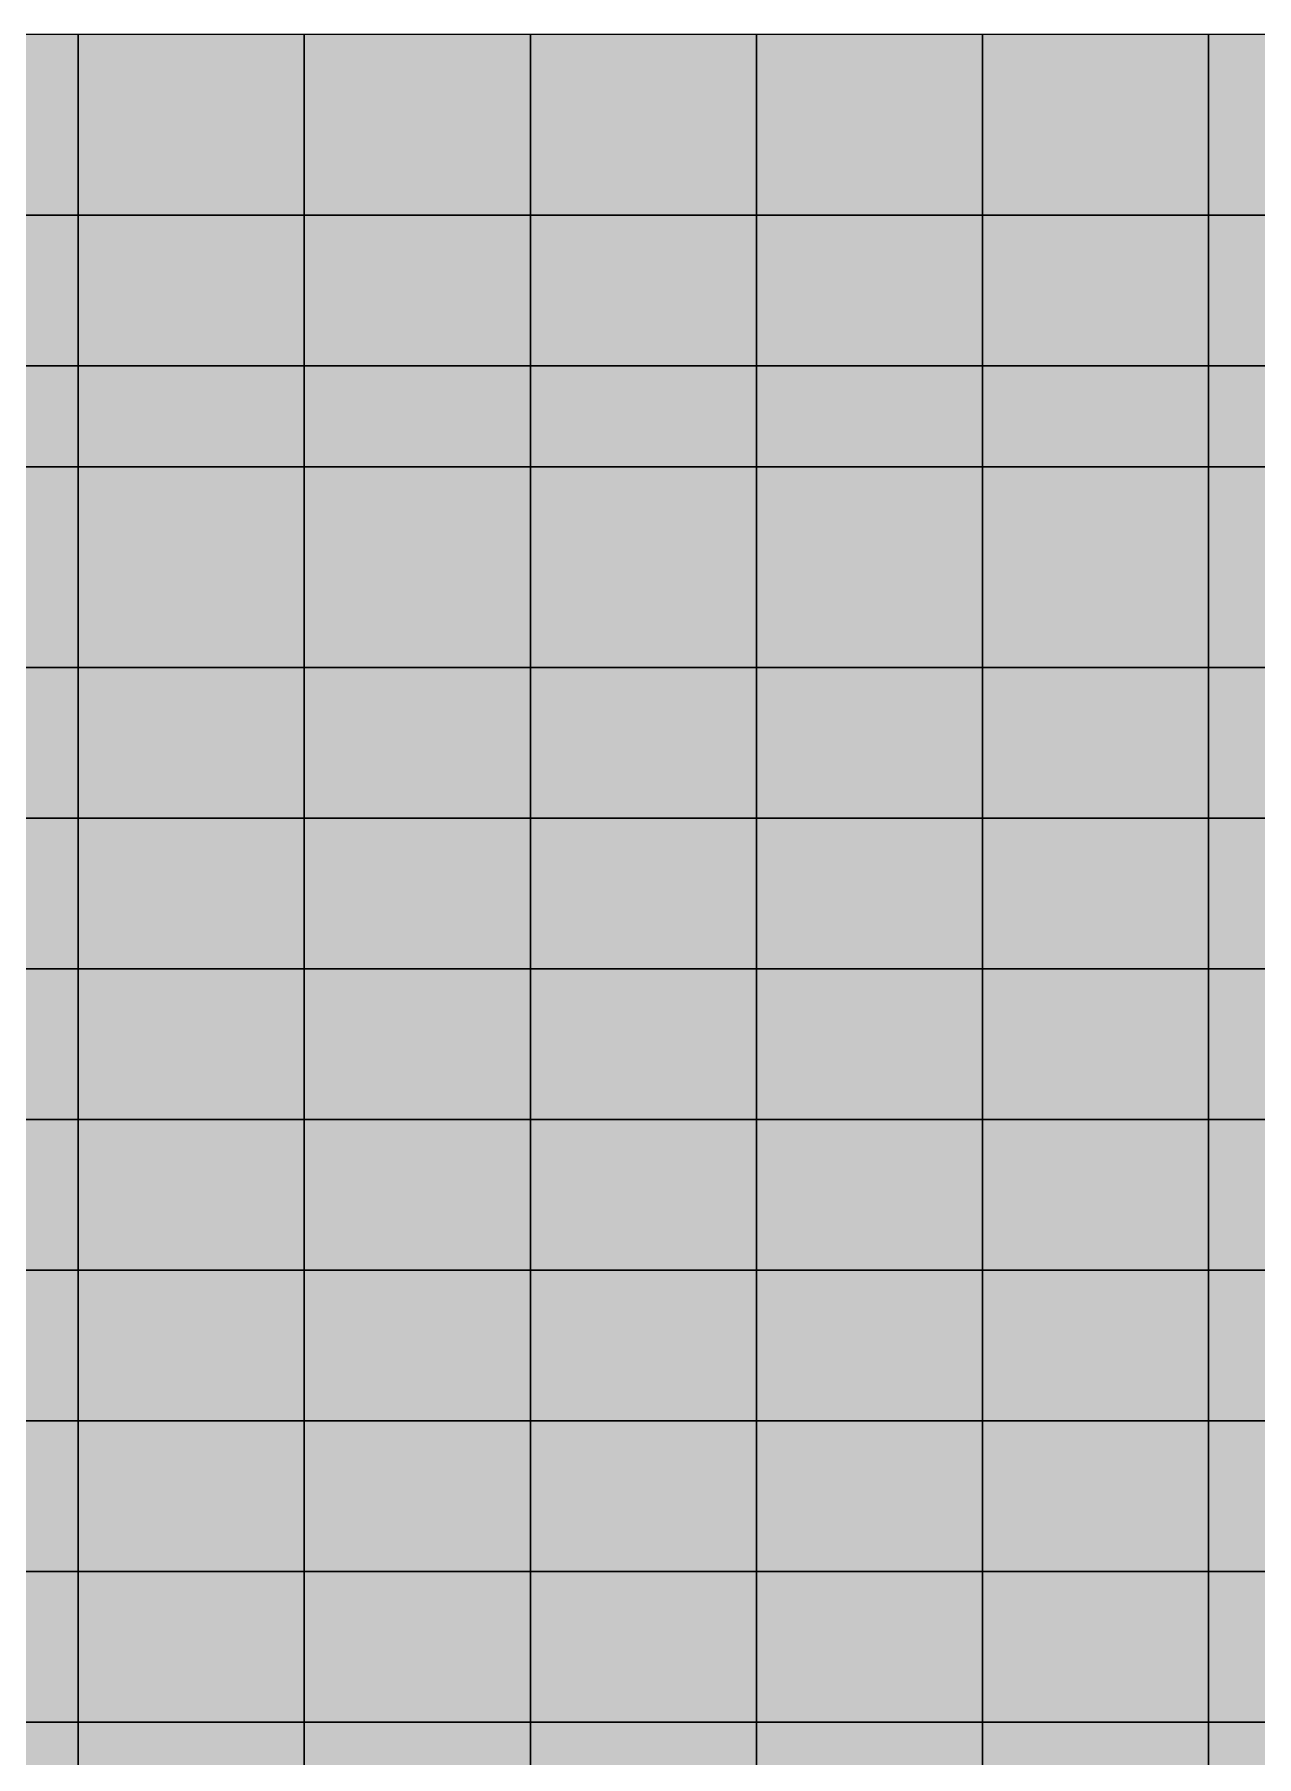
# Model space of a CAD drawing. Header units: inches. Extents: x -100 to 147, y -140 to 41.
# Drawn here: x 42.01 to 50.12, y -7.23 to 4.2 of the extents above; entities that cross this region are included whole.
import ezdxf

# ---------------------------------------------------------------- set-up
doc = ezdxf.new("R2010")
doc.units = ezdxf.units.IN
doc.header["$MEASUREMENT"] = 0
for name, color, linetype in [('Contour 1-05', 7, 'Continuous'), ('Contour 1-06', 7, 'Continuous'), ('Contour 1-07', 7, 'Continuous'), ('Contour 1-08', 7, 'Continuous'), ('Contour 1-09', 7, 'Continuous'), ('Contour 1-10', 7, 'Continuous'), ('Mesh-埋立土(気中)', 7, 'Continuous'), ('Mesh-埋立土(水中)', 7, 'Continuous'), ('Undeformed Mesh-埋立土(気中)', 7, 'Continuous'), ('Undeformed Mesh-埋立土(水中)', 7, 'Continuous')]:
    doc.layers.add(name, color=color, linetype=linetype)

msp = doc.modelspace()

# ---------------------------------------------------------------- linework, layer by layer
at = {"color": 7, "true_color": 0xffffff, "transparency": 33554687}
for points in [[(40.8, 3), (42.3, 3), (42.3, 4.2)], [(40.8, 3), (42.3, 4.2), (40.8, 4.2)], [(42.3, 3), (43.8, 3), (43.8, 4.2)], [(42.3, 3), (43.8, 4.2), (42.3, 4.2)], [(43.8, 3), (45.3, 3), (45.3, 4.2)], [(43.8, 3), (45.3, 4.2), (43.8, 4.2)], [(45.3, 3), (46.8, 3), (46.8, 4.2)], [(45.3, 3), (46.8, 4.2), (45.3, 4.2)], [(46.8, 3), (48.3, 3), (48.3, 4.2)], [(46.8, 3), (48.3, 4.2), (46.8, 4.2)], [(48.3, 3), (49.8, 3), (49.8, 4.2)], [(48.3, 3), (49.8, 4.2), (48.3, 4.2)], [(49.8, 3), (51.3, 3), (51.3, 4.2)], [(49.8, 3), (51.3, 4.2), (49.8, 4.2)], [(40.8, 3), (40.8, 2), (42.3, 2)], [(40.8, 3), (42.3, 2), (42.3, 3)], [(42.3, 2), (43.8, 2), (43.8, 3)], [(42.3, 2), (43.8, 3), (42.3, 3)], [(43.8, 2), (45.3, 2), (45.3, 3)], [(43.8, 2), (45.3, 3), (43.8, 3)], [(45.3, 2), (46.8, 2), (46.8, 3)], [(45.3, 2), (46.8, 3), (45.3, 3)], [(46.8, 3), (46.8, 2), (48.3, 2)], [(46.8, 3), (48.3, 2), (48.3, 3)], [(48.3, 3), (48.3, 2), (49.8, 2)], [(48.3, 3), (49.8, 2), (49.8, 3)], [(49.8, 3), (49.8, 2), (51.3, 2)], [(49.8, 3), (51.3, 2), (51.3, 3)], [(40.8, 1.33), (42.3, 1.33), (42.3, 2)], [(40.8, 1.33), (42.3, 2), (40.8, 2)], [(42.3, 2), (42.3, 1.33), (43.8, 1.33)], [(42.3, 2), (43.8, 1.33), (43.8, 2)], [(43.8, 1.33), (45.3, 1.33), (45.3, 2)], [(43.8, 1.33), (45.3, 2), (43.8, 2)], [(45.3, 1.33), (46.8, 1.33), (46.8, 2)], [(45.3, 1.33), (46.8, 2), (45.3, 2)], [(46.8, 1.33), (48.3, 1.33), (48.3, 2)], [(46.8, 1.33), (48.3, 2), (46.8, 2)], [(48.3, 1.33), (49.8, 1.33), (49.8, 2)], [(48.3, 1.33), (49.8, 2), (48.3, 2)], [(49.8, 1.33), (51.3, 1.33), (51.3, 2)], [(49.8, 1.33), (51.3, 2), (49.8, 2)], [(42.3, 1.33), (40.8, 1.33), (40.8, 0)], [(42.3, 1.33), (40.8, 0), (42.3, 0)], [(42.3, 1.33), (42.3, 0), (43.8, 0)], [(42.3, 1.33), (43.8, 0), (43.8, 1.33)], [(45.3, 1.33), (43.8, 1.33), (43.8, 0)], [(45.3, 1.33), (43.8, 0), (45.3, 0)], [(46.8, 1.33), (45.3, 1.33), (45.3, 0)], [(46.8, 1.33), (45.3, 0), (46.8, 0)], [(48.3, 1.33), (46.8, 1.33), (46.8, 0)], [(48.3, 1.33), (46.8, 0), (48.3, 0)], [(49.8, 1.33), (48.3, 1.33), (48.3, 0)], [(49.8, 1.33), (48.3, 0), (49.8, 0)], [(51.3, 1.33), (49.8, 1.33), (49.8, 0)], [(51.3, 1.33), (49.8, 0), (51.3, 0)], [(40.8, 0), (40.8, -1), (42.3, -1)], [(40.8, 0), (42.3, -1), (42.3, 0)], [(42.3, 0), (42.3, -1), (43.8, -1)], [(42.3, 0), (43.8, -1), (43.8, 0)], [(43.8, 0), (43.8, -1), (45.3, -1)], [(43.8, 0), (45.3, -1), (45.3, 0)], [(45.3, 0), (45.3, -1), (46.8, -1)], [(45.3, 0), (46.8, -1), (46.8, 0)], [(46.8, 0), (46.8, -1), (48.3, -1)], [(46.8, 0), (48.3, -1), (48.3, 0)], [(48.3, 0), (48.3, -1), (49.8, -1)], [(48.3, 0), (49.8, -1), (49.8, 0)], [(49.8, 0), (49.8, -1), (51.3, -1)], [(49.8, 0), (51.3, -1), (51.3, 0)], [(40.8, -1), (40.8, -2), (42.3, -2)], [(40.8, -1), (42.3, -2), (42.3, -1)], [(43.8, -1), (42.3, -1), (42.3, -2)], [(43.8, -1), (42.3, -2), (43.8, -2)], [(45.3, -1), (43.8, -1), (43.8, -2)], [(45.3, -1), (43.8, -2), (45.3, -2)], [(46.8, -1), (45.3, -1), (45.3, -2)], [(46.8, -1), (45.3, -2), (46.8, -2)], [(46.8, -1), (46.8, -2), (48.3, -2)], [(46.8, -1), (48.3, -2), (48.3, -1)], [(48.3, -1), (48.3, -2), (49.8, -2)], [(48.3, -1), (49.8, -2), (49.8, -1)], [(49.8, -1), (49.8, -2), (51.3, -2)], [(49.8, -1), (51.3, -2), (51.3, -1)], [(42.3, -2), (40.8, -2), (40.8, -3)], [(42.3, -2), (40.8, -3), (42.3, -3)], [(43.8, -2), (42.3, -2), (42.3, -3)], [(43.8, -2), (42.3, -3), (43.8, -3)], [(45.3, -2), (43.8, -2), (43.8, -3)], [(45.3, -2), (43.8, -3), (45.3, -3)], [(46.8, -2), (45.3, -2), (45.3, -3)], [(46.8, -2), (45.3, -3), (46.8, -3)], [(46.8, -2), (46.8, -3), (48.3, -3)], [(46.8, -2), (48.3, -3), (48.3, -2)], [(49.8, -2), (48.3, -2), (48.3, -3)], [(49.8, -2), (48.3, -3), (49.8, -3)], [(51.3, -2), (49.8, -2), (49.8, -3)], [(51.3, -2), (49.8, -3), (51.3, -3)], [(42.3, -3), (40.8, -3), (40.8, -4)], [(42.3, -3), (40.8, -4), (42.3, -4)], [(43.8, -3), (42.3, -3), (42.3, -4)], [(43.8, -3), (42.3, -4), (43.8, -4)], [(45.3, -3), (43.8, -3), (43.8, -4)], [(45.3, -3), (43.8, -4), (45.3, -4)], [(46.8, -3), (45.3, -3), (45.3, -4)], [(46.8, -3), (45.3, -4), (46.8, -4)], [(46.8, -3), (46.8, -4), (48.3, -4)], [(46.8, -3), (48.3, -4), (48.3, -3)], [(49.8, -3), (48.3, -3), (48.3, -4)], [(49.8, -3), (48.3, -4), (49.8, -4)], [(51.3, -3), (49.8, -3), (49.8, -4)], [(51.3, -3), (49.8, -4), (51.3, -4)], [(40.8, -4), (40.8, -5), (42.3, -5)], [(40.8, -4), (42.3, -5), (42.3, -4)], [(43.8, -4), (42.3, -4), (42.3, -5)], [(43.8, -4), (42.3, -5), (43.8, -5)], [(45.3, -4), (43.8, -4), (43.8, -5)], [(45.3, -4), (43.8, -5), (45.3, -5)], [(46.8, -4), (45.3, -4), (45.3, -5)], [(46.8, -4), (45.3, -5), (46.8, -5)], [(46.8, -4), (46.8, -5), (48.3, -5)], [(46.8, -4), (48.3, -5), (48.3, -4)], [(48.3, -4), (48.3, -5), (49.8, -5)], [(48.3, -4), (49.8, -5), (49.8, -4)], [(49.8, -4), (49.8, -5), (51.3, -5)], [(49.8, -4), (51.3, -5), (51.3, -4)], [(42.3, -5), (40.8, -5), (40.8, -6)], [(42.3, -5), (40.8, -6), (42.3, -6)], [(43.8, -5), (42.3, -5), (42.3, -6)], [(43.8, -5), (42.3, -6), (43.8, -6)], [(45.3, -5), (43.8, -5), (43.8, -6)], [(45.3, -5), (43.8, -6), (45.3, -6)], [(46.8, -5), (45.3, -5), (45.3, -6)], [(46.8, -5), (45.3, -6), (46.8, -6)], [(46.8, -5), (46.8, -6), (48.3, -6)], [(46.8, -5), (48.3, -6), (48.3, -5)], [(49.8, -5), (48.3, -5), (48.3, -6)], [(49.8, -5), (48.3, -6), (49.8, -6)], [(51.3, -5), (49.8, -5), (49.8, -6)], [(51.3, -5), (49.8, -6), (51.3, -6)], [(42.3, -6), (40.8, -6), (40.8, -7)], [(42.3, -6), (40.8, -7), (42.3, -7)], [(43.8, -6), (42.3, -6), (42.3, -7)], [(43.8, -6), (42.3, -7), (43.8, -7)], [(45.3, -6), (43.8, -6), (43.8, -7)], [(45.3, -6), (43.8, -7), (45.3, -7)], [(46.8, -6), (45.3, -6), (45.3, -7)], [(46.8, -6), (45.3, -7), (46.8, -7)], [(46.8, -6), (46.8, -7), (48.3, -7)], [(46.8, -6), (48.3, -7), (48.3, -6)], [(49.8, -6), (48.3, -6), (48.3, -7)], [(49.8, -6), (48.3, -7), (49.8, -7)], [(51.3, -6), (49.8, -6), (49.8, -7)], [(51.3, -6), (49.8, -7), (51.3, -7)], [(42.3, -7), (40.8, -7), (40.8, -8)], [(42.3, -7), (40.8, -8), (42.3, -8)], [(43.8, -7), (42.3, -7), (42.3, -8)], [(43.8, -7), (42.3, -8), (43.8, -8)], [(45.3, -7), (43.8, -7), (43.8, -8)], [(45.3, -7), (43.8, -8), (45.3, -8)], [(46.8, -7), (45.3, -7), (45.3, -8)], [(46.8, -7), (45.3, -8), (46.8, -8)], [(46.8, -7), (46.8, -8), (48.3, -8)], [(46.8, -7), (48.3, -8), (48.3, -7)], [(49.8, -7), (48.3, -7), (48.3, -8)], [(49.8, -7), (48.3, -8), (49.8, -8)], [(51.3, -7), (49.8, -7), (49.8, -8)], [(51.3, -7), (49.8, -8), (51.3, -8)]]:
    msp.add_solid(points, dxfattribs=at)
at = {"layer": 'Contour 1-05', "color": 100, "true_color": 0x00ff38}
for points in [[(49.8, 1.33), (51.3, 1.33), (51.3, 2)], [(49.8, 1.33), (51.3, 2), (49.8, 2)], [(51.3, -5), (49.8, -5), (49.8, -6)], [(51.3, -5), (49.8, -6), (51.3, -6)], [(51.3, -6), (49.8, -6), (49.8, -7)], [(51.3, -6), (49.8, -7), (51.3, -7)], [(46.8, -7), (46.8, -8), (48.3, -8)], [(46.8, -7), (48.3, -8), (48.3, -7)], [(49.8, -7), (48.3, -7), (48.3, -8)], [(49.8, -7), (48.3, -8), (49.8, -8)], [(51.3, -7), (49.8, -7), (49.8, -8)], [(51.3, -7), (49.8, -8), (51.3, -8)]]:
    msp.add_solid(points, dxfattribs=at)
at = {"layer": 'Contour 1-06', "color": 80, "true_color": 0x38ff00}
for points in [[(48.3, 3), (48.3, 2), (49.8, 2)], [(48.3, 3), (49.8, 2), (49.8, 3)], [(49.8, 3), (49.8, 2), (51.3, 2)], [(49.8, 3), (51.3, 2), (51.3, 3)], [(48.3, 1.33), (49.8, 1.33), (49.8, 2)], [(48.3, 1.33), (49.8, 2), (48.3, 2)], [(51.3, -2), (49.8, -2), (49.8, -3)], [(51.3, -2), (49.8, -3), (51.3, -3)], [(42.3, -3), (40.8, -3), (40.8, -4)], [(42.3, -3), (40.8, -4), (42.3, -4)], [(43.8, -3), (42.3, -3), (42.3, -4)], [(43.8, -3), (42.3, -4), (43.8, -4)], [(46.8, -3), (46.8, -4), (48.3, -4)], [(46.8, -3), (48.3, -4), (48.3, -3)], [(49.8, -3), (48.3, -3), (48.3, -4)], [(49.8, -3), (48.3, -4), (49.8, -4)], [(51.3, -3), (49.8, -3), (49.8, -4)], [(51.3, -3), (49.8, -4), (51.3, -4)], [(40.8, -4), (40.8, -5), (42.3, -5)], [(40.8, -4), (42.3, -5), (42.3, -4)], [(43.8, -4), (42.3, -4), (42.3, -5)], [(43.8, -4), (42.3, -5), (43.8, -5)], [(45.3, -4), (43.8, -4), (43.8, -5)], [(45.3, -4), (43.8, -5), (45.3, -5)], [(46.8, -4), (45.3, -4), (45.3, -5)], [(46.8, -4), (45.3, -5), (46.8, -5)], [(46.8, -4), (46.8, -5), (48.3, -5)], [(46.8, -4), (48.3, -5), (48.3, -4)], [(48.3, -4), (48.3, -5), (49.8, -5)], [(48.3, -4), (49.8, -5), (49.8, -4)], [(49.8, -4), (49.8, -5), (51.3, -5)], [(49.8, -4), (51.3, -5), (51.3, -4)], [(42.3, -5), (40.8, -5), (40.8, -6)], [(42.3, -5), (40.8, -6), (42.3, -6)], [(43.8, -5), (42.3, -5), (42.3, -6)], [(43.8, -5), (42.3, -6), (43.8, -6)], [(45.3, -5), (43.8, -5), (43.8, -6)], [(45.3, -5), (43.8, -6), (45.3, -6)], [(46.8, -5), (45.3, -5), (45.3, -6)], [(46.8, -5), (45.3, -6), (46.8, -6)], [(46.8, -5), (46.8, -6), (48.3, -6)], [(46.8, -5), (48.3, -6), (48.3, -5)], [(49.8, -5), (48.3, -5), (48.3, -6)], [(49.8, -5), (48.3, -6), (49.8, -6)], [(42.3, -6), (40.8, -6), (40.8, -7)], [(42.3, -6), (40.8, -7), (42.3, -7)], [(43.8, -6), (42.3, -6), (42.3, -7)], [(43.8, -6), (42.3, -7), (43.8, -7)], [(45.3, -6), (43.8, -6), (43.8, -7)], [(45.3, -6), (43.8, -7), (45.3, -7)], [(46.8, -6), (45.3, -6), (45.3, -7)], [(46.8, -6), (45.3, -7), (46.8, -7)], [(46.8, -6), (46.8, -7), (48.3, -7)], [(46.8, -6), (48.3, -7), (48.3, -6)], [(49.8, -6), (48.3, -6), (48.3, -7)], [(49.8, -6), (48.3, -7), (49.8, -7)], [(42.3, -7), (40.8, -7), (40.8, -8)], [(42.3, -7), (40.8, -8), (42.3, -8)], [(43.8, -7), (42.3, -7), (42.3, -8)], [(43.8, -7), (42.3, -8), (43.8, -8)], [(45.3, -7), (43.8, -7), (43.8, -8)], [(45.3, -7), (43.8, -8), (45.3, -8)], [(46.8, -7), (45.3, -7), (45.3, -8)], [(46.8, -7), (45.3, -8), (46.8, -8)]]:
    msp.add_solid(points, dxfattribs=at)
at = {"layer": 'Contour 1-07', "color": 60, "true_color": 0xa9ff00}
for points in [[(46.8, 3), (46.8, 2), (48.3, 2)], [(46.8, 3), (48.3, 2), (48.3, 3)], [(46.8, 1.33), (48.3, 1.33), (48.3, 2)], [(46.8, 1.33), (48.3, 2), (46.8, 2)], [(51.3, 1.33), (49.8, 1.33), (49.8, 0)], [(51.3, 1.33), (49.8, 0), (51.3, 0)], [(48.3, -1), (48.3, -2), (49.8, -2)], [(48.3, -1), (49.8, -2), (49.8, -1)], [(49.8, -1), (49.8, -2), (51.3, -2)], [(49.8, -1), (51.3, -2), (51.3, -1)], [(42.3, -2), (40.8, -2), (40.8, -3)], [(42.3, -2), (40.8, -3), (42.3, -3)], [(43.8, -2), (42.3, -2), (42.3, -3)], [(43.8, -2), (42.3, -3), (43.8, -3)], [(45.3, -2), (43.8, -2), (43.8, -3)], [(45.3, -2), (43.8, -3), (45.3, -3)], [(46.8, -2), (45.3, -2), (45.3, -3)], [(46.8, -2), (45.3, -3), (46.8, -3)], [(46.8, -2), (46.8, -3), (48.3, -3)], [(46.8, -2), (48.3, -3), (48.3, -2)], [(49.8, -2), (48.3, -2), (48.3, -3)], [(49.8, -2), (48.3, -3), (49.8, -3)], [(45.3, -3), (43.8, -3), (43.8, -4)], [(45.3, -3), (43.8, -4), (45.3, -4)], [(46.8, -3), (45.3, -3), (45.3, -4)], [(46.8, -3), (45.3, -4), (46.8, -4)]]:
    msp.add_solid(points, dxfattribs=at)
at = {"layer": 'Contour 1-08', "color": 2, "true_color": 0xffe200}
for points in [[(45.3, 3), (46.8, 3), (46.8, 4.2)], [(45.3, 3), (46.8, 4.2), (45.3, 4.2)], [(46.8, 3), (48.3, 3), (48.3, 4.2)], [(46.8, 3), (48.3, 4.2), (46.8, 4.2)], [(45.3, 2), (46.8, 2), (46.8, 3)], [(45.3, 2), (46.8, 3), (45.3, 3)], [(49.8, 1.33), (48.3, 1.33), (48.3, 0)], [(49.8, 1.33), (48.3, 0), (49.8, 0)], [(43.8, 0), (43.8, -1), (45.3, -1)], [(43.8, 0), (45.3, -1), (45.3, 0)], [(45.3, 0), (45.3, -1), (46.8, -1)], [(45.3, 0), (46.8, -1), (46.8, 0)], [(46.8, 0), (46.8, -1), (48.3, -1)], [(46.8, 0), (48.3, -1), (48.3, 0)], [(48.3, 0), (48.3, -1), (49.8, -1)], [(48.3, 0), (49.8, -1), (49.8, 0)], [(49.8, 0), (49.8, -1), (51.3, -1)], [(49.8, 0), (51.3, -1), (51.3, 0)], [(40.8, -1), (40.8, -2), (42.3, -2)], [(40.8, -1), (42.3, -2), (42.3, -1)], [(43.8, -1), (42.3, -1), (42.3, -2)], [(43.8, -1), (42.3, -2), (43.8, -2)], [(45.3, -1), (43.8, -1), (43.8, -2)], [(45.3, -1), (43.8, -2), (45.3, -2)], [(46.8, -1), (45.3, -1), (45.3, -2)], [(46.8, -1), (45.3, -2), (46.8, -2)], [(46.8, -1), (46.8, -2), (48.3, -2)], [(46.8, -1), (48.3, -2), (48.3, -1)]]:
    msp.add_solid(points, dxfattribs=at)
at = {"layer": 'Contour 1-09', "color": 30, "true_color": 0xff7100}
for points in [[(48.3, 3), (49.8, 3), (49.8, 4.2)], [(48.3, 3), (49.8, 4.2), (48.3, 4.2)], [(49.8, 3), (51.3, 3), (51.3, 4.2)], [(49.8, 3), (51.3, 4.2), (49.8, 4.2)], [(43.8, 2), (45.3, 2), (45.3, 3)], [(43.8, 2), (45.3, 3), (43.8, 3)], [(43.8, 1.33), (45.3, 1.33), (45.3, 2)], [(43.8, 1.33), (45.3, 2), (43.8, 2)], [(45.3, 1.33), (46.8, 1.33), (46.8, 2)], [(45.3, 1.33), (46.8, 2), (45.3, 2)], [(45.3, 1.33), (43.8, 1.33), (43.8, 0)], [(45.3, 1.33), (43.8, 0), (45.3, 0)], [(46.8, 1.33), (45.3, 1.33), (45.3, 0)], [(46.8, 1.33), (45.3, 0), (46.8, 0)], [(48.3, 1.33), (46.8, 1.33), (46.8, 0)], [(48.3, 1.33), (46.8, 0), (48.3, 0)], [(42.3, 0), (42.3, -1), (43.8, -1)], [(42.3, 0), (43.8, -1), (43.8, 0)]]:
    msp.add_solid(points, dxfattribs=at)
at = {"layer": 'Contour 1-10', "color": 1, "true_color": 0xff0000}
for points in [[(40.8, 3), (42.3, 3), (42.3, 4.2)], [(40.8, 3), (42.3, 4.2), (40.8, 4.2)], [(42.3, 3), (43.8, 3), (43.8, 4.2)], [(42.3, 3), (43.8, 4.2), (42.3, 4.2)], [(43.8, 3), (45.3, 3), (45.3, 4.2)], [(43.8, 3), (45.3, 4.2), (43.8, 4.2)], [(40.8, 3), (40.8, 2), (42.3, 2)], [(40.8, 3), (42.3, 2), (42.3, 3)], [(42.3, 2), (43.8, 2), (43.8, 3)], [(42.3, 2), (43.8, 3), (42.3, 3)], [(40.8, 1.33), (42.3, 1.33), (42.3, 2)], [(40.8, 1.33), (42.3, 2), (40.8, 2)], [(42.3, 2), (42.3, 1.33), (43.8, 1.33)], [(42.3, 2), (43.8, 1.33), (43.8, 2)], [(42.3, 1.33), (40.8, 1.33), (40.8, 0)], [(42.3, 1.33), (40.8, 0), (42.3, 0)], [(42.3, 1.33), (42.3, 0), (43.8, 0)], [(42.3, 1.33), (43.8, 0), (43.8, 1.33)], [(40.8, 0), (40.8, -1), (42.3, -1)], [(40.8, 0), (42.3, -1), (42.3, 0)]]:
    msp.add_solid(points, dxfattribs=at)
at = {"layer": 'Mesh-埋立土(気中)', "color": 18, "true_color": 0x000000, "transparency": 33554559}
for p, q in [((42.3, 4.2), (40.8, 4.2)), ((42.3, 3), (42.3, 4.2)), ((43.8, 4.2), (42.3, 4.2)), ((42.3, 4.2), (42.3, 3)), ((43.8, 3), (43.8, 4.2)), ((45.3, 4.2), (43.8, 4.2)), ((43.8, 4.2), (43.8, 3)), ((45.3, 3), (45.3, 4.2)), ((46.8, 4.2), (45.3, 4.2)), ((45.3, 4.2), (45.3, 3)), ((46.8, 3), (46.8, 4.2)), ((48.3, 4.2), (46.8, 4.2)), ((46.8, 4.2), (46.8, 3)), ((48.3, 3), (48.3, 4.2)), ((49.8, 4.2), (48.3, 4.2)), ((48.3, 4.2), (48.3, 3)), ((49.8, 3), (49.8, 4.2)), ((51.3, 4.2), (49.8, 4.2)), ((49.8, 4.2), (49.8, 3)), ((42.3, 3), (40.8, 3)), ((40.8, 3), (42.3, 3)), ((42.3, 2), (42.3, 3)), ((43.8, 3), (42.3, 3)), ((42.3, 3), (42.3, 2)), ((42.3, 3), (43.8, 3)), ((43.8, 2), (43.8, 3)), ((45.3, 3), (43.8, 3)), ((43.8, 3), (43.8, 2)), ((43.8, 3), (45.3, 3)), ((45.3, 2), (45.3, 3)), ((46.8, 3), (45.3, 3)), ((45.3, 3), (45.3, 2)), ((45.3, 3), (46.8, 3)), ((46.8, 2), (46.8, 3)), ((46.8, 3), (46.8, 2)), ((48.3, 3), (46.8, 3)), ((46.8, 3), (48.3, 3)), ((48.3, 2), (48.3, 3)), ((48.3, 3), (48.3, 2)), ((49.8, 3), (48.3, 3)), ((48.3, 3), (49.8, 3)), ((49.8, 2), (49.8, 3)), ((49.8, 3), (49.8, 2)), ((51.3, 3), (49.8, 3)), ((49.8, 3), (51.3, 3)), ((42.3, 2), (40.8, 2)), ((40.8, 2), (42.3, 2)), ((42.3, 1.33), (42.3, 2)), ((42.3, 2), (42.3, 1.33)), ((43.8, 2), (42.3, 2)), ((42.3, 2), (43.8, 2)), ((43.8, 1.33), (43.8, 2)), ((45.3, 2), (43.8, 2)), ((43.8, 2), (43.8, 1.33)), ((43.8, 2), (45.3, 2)), ((45.3, 1.33), (45.3, 2)), ((46.8, 2), (45.3, 2)), ((45.3, 2), (45.3, 1.33)), ((45.3, 2), (46.8, 2)), ((46.8, 1.33), (46.8, 2)), ((48.3, 2), (46.8, 2)), ((46.8, 2), (46.8, 1.33)), ((46.8, 2), (48.3, 2)), ((48.3, 1.33), (48.3, 2)), ((49.8, 2), (48.3, 2)), ((48.3, 2), (48.3, 1.33)), ((48.3, 2), (49.8, 2)), ((49.8, 1.33), (49.8, 2)), ((51.3, 2), (49.8, 2)), ((49.8, 2), (49.8, 1.33)), ((49.8, 2), (51.3, 2)), ((40.8, 1.33), (42.3, 1.33)), ((42.3, 1.33), (43.8, 1.33)), ((43.8, 1.33), (45.3, 1.33)), ((45.3, 1.33), (46.8, 1.33)), ((46.8, 1.33), (48.3, 1.33)), ((48.3, 1.33), (49.8, 1.33)), ((49.8, 1.33), (51.3, 1.33))]:
    msp.add_line(p, q, dxfattribs=at)
at = {"layer": 'Mesh-埋立土(水中)', "color": 18, "true_color": 0x000000, "transparency": 33554559}
for p, q in [((42.3, 1.33), (40.8, 1.33)), ((42.3, 0), (42.3, 1.33)), ((42.3, 1.33), (42.3, 0)), ((43.8, 1.33), (42.3, 1.33)), ((43.8, 0), (43.8, 1.33)), ((45.3, 1.33), (43.8, 1.33)), ((43.8, 1.33), (43.8, 0)), ((45.3, 0), (45.3, 1.33)), ((46.8, 1.33), (45.3, 1.33)), ((45.3, 1.33), (45.3, 0)), ((46.8, 0), (46.8, 1.33)), ((48.3, 1.33), (46.8, 1.33)), ((46.8, 1.33), (46.8, 0)), ((48.3, 0), (48.3, 1.33)), ((49.8, 1.33), (48.3, 1.33)), ((48.3, 1.33), (48.3, 0)), ((49.8, 0), (49.8, 1.33)), ((51.3, 1.33), (49.8, 1.33)), ((49.8, 1.33), (49.8, 0)), ((42.3, 0), (40.8, 0)), ((40.8, 0), (42.3, 0)), ((42.3, -1), (42.3, 0)), ((42.3, 0), (42.3, -1)), ((43.8, 0), (42.3, 0)), ((42.3, 0), (43.8, 0)), ((43.8, -1), (43.8, 0)), ((43.8, 0), (43.8, -1)), ((45.3, 0), (43.8, 0)), ((43.8, 0), (45.3, 0)), ((45.3, -1), (45.3, 0)), ((45.3, 0), (45.3, -1)), ((46.8, 0), (45.3, 0)), ((45.3, 0), (46.8, 0)), ((46.8, -1), (46.8, 0)), ((46.8, 0), (46.8, -1)), ((48.3, 0), (46.8, 0)), ((46.8, 0), (48.3, 0)), ((48.3, -1), (48.3, 0)), ((48.3, 0), (48.3, -1)), ((49.8, 0), (48.3, 0)), ((48.3, 0), (49.8, 0)), ((49.8, -1), (49.8, 0)), ((49.8, 0), (49.8, -1)), ((51.3, 0), (49.8, 0)), ((49.8, 0), (51.3, 0)), ((42.3, -1), (40.8, -1)), ((40.8, -1), (42.3, -1)), ((42.3, -2), (42.3, -1)), ((43.8, -1), (42.3, -1)), ((42.3, -1), (42.3, -2)), ((42.3, -1), (43.8, -1)), ((43.8, -2), (43.8, -1)), ((45.3, -1), (43.8, -1)), ((43.8, -1), (43.8, -2)), ((43.8, -1), (45.3, -1)), ((45.3, -2), (45.3, -1)), ((46.8, -1), (45.3, -1)), ((45.3, -1), (45.3, -2)), ((45.3, -1), (46.8, -1)), ((46.8, -2), (46.8, -1)), ((46.8, -1), (46.8, -2)), ((48.3, -1), (46.8, -1)), ((46.8, -1), (48.3, -1)), ((48.3, -2), (48.3, -1)), ((48.3, -1), (48.3, -2)), ((49.8, -1), (48.3, -1)), ((48.3, -1), (49.8, -1)), ((49.8, -2), (49.8, -1)), ((49.8, -1), (49.8, -2)), ((51.3, -1), (49.8, -1)), ((49.8, -1), (51.3, -1)), ((42.3, -2), (40.8, -2)), ((40.8, -2), (42.3, -2)), ((42.3, -3), (42.3, -2)), ((43.8, -2), (42.3, -2)), ((42.3, -2), (42.3, -3)), ((42.3, -2), (43.8, -2)), ((43.8, -3), (43.8, -2)), ((45.3, -2), (43.8, -2)), ((43.8, -2), (43.8, -3)), ((43.8, -2), (45.3, -2)), ((45.3, -3), (45.3, -2)), ((46.8, -2), (45.3, -2)), ((45.3, -2), (45.3, -3)), ((45.3, -2), (46.8, -2)), ((46.8, -3), (46.8, -2)), ((46.8, -2), (46.8, -3)), ((48.3, -2), (46.8, -2)), ((46.8, -2), (48.3, -2)), ((48.3, -3), (48.3, -2)), ((49.8, -2), (48.3, -2)), ((48.3, -2), (48.3, -3)), ((48.3, -2), (49.8, -2)), ((49.8, -3), (49.8, -2)), ((51.3, -2), (49.8, -2)), ((49.8, -2), (49.8, -3)), ((49.8, -2), (51.3, -2)), ((40.8, -3), (42.3, -3)), ((42.3, -3), (40.8, -3)), ((42.3, -4), (42.3, -3)), ((43.8, -3), (42.3, -3)), ((42.3, -3), (42.3, -4)), ((42.3, -3), (43.8, -3)), ((43.8, -4), (43.8, -3)), ((45.3, -3), (43.8, -3)), ((43.8, -3), (43.8, -4)), ((43.8, -3), (45.3, -3)), ((45.3, -4), (45.3, -3)), ((46.8, -3), (45.3, -3)), ((45.3, -3), (45.3, -4)), ((45.3, -3), (46.8, -3)), ((46.8, -4), (46.8, -3)), ((46.8, -3), (48.3, -3)), ((46.8, -3), (46.8, -4)), ((48.3, -3), (46.8, -3)), ((48.3, -4), (48.3, -3)), ((49.8, -3), (48.3, -3)), ((48.3, -3), (48.3, -4)), ((48.3, -3), (49.8, -3)), ((49.8, -4), (49.8, -3)), ((51.3, -3), (49.8, -3)), ((49.8, -3), (49.8, -4)), ((49.8, -3), (51.3, -3)), ((42.3, -4), (40.8, -4)), ((40.8, -4), (42.3, -4)), ((42.3, -5), (42.3, -4)), ((43.8, -4), (42.3, -4)), ((42.3, -4), (42.3, -5)), ((42.3, -4), (43.8, -4)), ((43.8, -5), (43.8, -4)), ((45.3, -4), (43.8, -4)), ((43.8, -4), (43.8, -5)), ((43.8, -4), (45.3, -4)), ((45.3, -5), (45.3, -4)), ((46.8, -4), (45.3, -4)), ((45.3, -4), (45.3, -5)), ((45.3, -4), (46.8, -4)), ((46.8, -5), (46.8, -4)), ((46.8, -4), (46.8, -5)), ((48.3, -4), (46.8, -4)), ((46.8, -4), (48.3, -4)), ((48.3, -5), (48.3, -4)), ((48.3, -4), (48.3, -5)), ((49.8, -4), (48.3, -4)), ((48.3, -4), (49.8, -4)), ((49.8, -5), (49.8, -4)), ((49.8, -4), (49.8, -5)), ((51.3, -4), (49.8, -4)), ((49.8, -4), (51.3, -4)), ((42.3, -5), (40.8, -5)), ((40.8, -5), (42.3, -5)), ((42.3, -6), (42.3, -5)), ((43.8, -5), (42.3, -5)), ((42.3, -5), (42.3, -6)), ((42.3, -5), (43.8, -5)), ((43.8, -6), (43.8, -5)), ((45.3, -5), (43.8, -5)), ((43.8, -5), (43.8, -6)), ((43.8, -5), (45.3, -5)), ((45.3, -6), (45.3, -5)), ((46.8, -5), (45.3, -5)), ((45.3, -5), (45.3, -6)), ((45.3, -5), (46.8, -5)), ((46.8, -6), (46.8, -5)), ((46.8, -5), (46.8, -6)), ((48.3, -5), (46.8, -5)), ((46.8, -5), (48.3, -5)), ((48.3, -6), (48.3, -5)), ((49.8, -5), (48.3, -5)), ((48.3, -5), (48.3, -6)), ((48.3, -5), (49.8, -5)), ((49.8, -6), (49.8, -5)), ((51.3, -5), (49.8, -5)), ((49.8, -5), (49.8, -6)), ((49.8, -5), (51.3, -5)), ((42.3, -6), (40.8, -6)), ((40.8, -6), (42.3, -6)), ((42.3, -7), (42.3, -6)), ((43.8, -6), (42.3, -6)), ((42.3, -6), (42.3, -7)), ((42.3, -6), (43.8, -6)), ((43.8, -7), (43.8, -6)), ((45.3, -6), (43.8, -6)), ((43.8, -6), (43.8, -7)), ((43.8, -6), (45.3, -6)), ((45.3, -7), (45.3, -6)), ((46.8, -6), (45.3, -6)), ((45.3, -6), (45.3, -7)), ((45.3, -6), (46.8, -6)), ((46.8, -7), (46.8, -6)), ((46.8, -6), (46.8, -7)), ((48.3, -6), (46.8, -6)), ((46.8, -6), (48.3, -6)), ((48.3, -7), (48.3, -6)), ((49.8, -6), (48.3, -6)), ((48.3, -6), (48.3, -7)), ((48.3, -6), (49.8, -6)), ((49.8, -7), (49.8, -6)), ((51.3, -6), (49.8, -6)), ((49.8, -6), (49.8, -7)), ((49.8, -6), (51.3, -6)), ((42.3, -7), (40.8, -7)), ((40.8, -7), (42.3, -7)), ((42.3, -8), (42.3, -7)), ((42.3, -7), (43.8, -7)), ((43.8, -7), (42.3, -7)), ((42.3, -7), (42.3, -8)), ((43.8, -8), (43.8, -7)), ((45.3, -7), (43.8, -7)), ((43.8, -7), (43.8, -8)), ((43.8, -7), (45.3, -7)), ((45.3, -8), (45.3, -7)), ((46.8, -7), (45.3, -7)), ((45.3, -7), (45.3, -8)), ((45.3, -7), (46.8, -7)), ((46.8, -8), (46.8, -7)), ((46.8, -7), (46.8, -8)), ((48.3, -7), (46.8, -7)), ((46.8, -7), (48.3, -7)), ((48.3, -8), (48.3, -7)), ((48.3, -7), (49.8, -7)), ((49.8, -7), (48.3, -7)), ((48.3, -7), (48.3, -8)), ((49.8, -8), (49.8, -7)), ((51.3, -7), (49.8, -7)), ((49.8, -7), (49.8, -8)), ((49.8, -7), (51.3, -7))]:
    msp.add_line(p, q, dxfattribs=at)
at = {"layer": 'Undeformed Mesh-埋立土(気中)', "color": 8, "true_color": 0x808080, "transparency": 33554687}
for p, q in [((42.3, 4.2), (40.8, 4.2)), ((42.3, 3), (42.3, 4.2)), ((43.8, 4.2), (42.3, 4.2)), ((42.3, 4.2), (42.3, 3)), ((43.8, 3), (43.8, 4.2)), ((45.3, 4.2), (43.8, 4.2)), ((43.8, 4.2), (43.8, 3)), ((45.3, 3), (45.3, 4.2)), ((46.8, 4.2), (45.3, 4.2)), ((45.3, 4.2), (45.3, 3)), ((46.8, 3), (46.8, 4.2)), ((48.3, 4.2), (46.8, 4.2)), ((46.8, 4.2), (46.8, 3)), ((48.3, 3), (48.3, 4.2)), ((49.8, 4.2), (48.3, 4.2)), ((48.3, 4.2), (48.3, 3)), ((49.8, 3), (49.8, 4.2)), ((51.3, 4.2), (49.8, 4.2)), ((49.8, 4.2), (49.8, 3)), ((42.3, 3), (40.8, 3)), ((40.8, 3), (42.3, 3)), ((42.3, 2), (42.3, 3)), ((43.8, 3), (42.3, 3)), ((42.3, 3), (42.3, 2)), ((42.3, 3), (43.8, 3)), ((43.8, 2), (43.8, 3)), ((45.3, 3), (43.8, 3)), ((43.8, 3), (43.8, 2)), ((43.8, 3), (45.3, 3)), ((45.3, 2), (45.3, 3)), ((46.8, 3), (45.3, 3)), ((45.3, 3), (45.3, 2)), ((45.3, 3), (46.8, 3)), ((46.8, 2), (46.8, 3)), ((46.8, 3), (46.8, 2)), ((48.3, 3), (46.8, 3)), ((46.8, 3), (48.3, 3)), ((48.3, 2), (48.3, 3)), ((48.3, 3), (48.3, 2)), ((49.8, 3), (48.3, 3)), ((48.3, 3), (49.8, 3)), ((49.8, 2), (49.8, 3)), ((49.8, 3), (49.8, 2)), ((51.3, 3), (49.8, 3)), ((49.8, 3), (51.3, 3)), ((42.3, 2), (40.8, 2)), ((40.8, 2), (42.3, 2)), ((42.3, 1.33), (42.3, 2)), ((42.3, 2), (42.3, 1.33)), ((43.8, 2), (42.3, 2)), ((42.3, 2), (43.8, 2)), ((43.8, 1.33), (43.8, 2)), ((45.3, 2), (43.8, 2)), ((43.8, 2), (43.8, 1.33)), ((43.8, 2), (45.3, 2)), ((45.3, 1.33), (45.3, 2)), ((46.8, 2), (45.3, 2)), ((45.3, 2), (45.3, 1.33)), ((45.3, 2), (46.8, 2)), ((46.8, 1.33), (46.8, 2)), ((48.3, 2), (46.8, 2)), ((46.8, 2), (46.8, 1.33)), ((46.8, 2), (48.3, 2)), ((48.3, 1.33), (48.3, 2)), ((49.8, 2), (48.3, 2)), ((48.3, 2), (48.3, 1.33)), ((48.3, 2), (49.8, 2)), ((49.8, 1.33), (49.8, 2)), ((51.3, 2), (49.8, 2)), ((49.8, 2), (49.8, 1.33)), ((49.8, 2), (51.3, 2)), ((40.8, 1.33), (42.3, 1.33)), ((42.3, 1.33), (43.8, 1.33)), ((43.8, 1.33), (45.3, 1.33)), ((45.3, 1.33), (46.8, 1.33)), ((46.8, 1.33), (48.3, 1.33)), ((48.3, 1.33), (49.8, 1.33)), ((49.8, 1.33), (51.3, 1.33))]:
    msp.add_line(p, q, dxfattribs=at)
at = {"layer": 'Undeformed Mesh-埋立土(水中)', "color": 8, "true_color": 0x808080, "transparency": 33554687}
for p, q in [((42.3, 1.33), (40.8, 1.33)), ((42.3, 0), (42.3, 1.33)), ((42.3, 1.33), (42.3, 0)), ((43.8, 1.33), (42.3, 1.33)), ((43.8, 0), (43.8, 1.33)), ((45.3, 1.33), (43.8, 1.33)), ((43.8, 1.33), (43.8, 0)), ((45.3, 0), (45.3, 1.33)), ((46.8, 1.33), (45.3, 1.33)), ((45.3, 1.33), (45.3, 0)), ((46.8, 0), (46.8, 1.33)), ((48.3, 1.33), (46.8, 1.33)), ((46.8, 1.33), (46.8, 0)), ((48.3, 0), (48.3, 1.33)), ((49.8, 1.33), (48.3, 1.33)), ((48.3, 1.33), (48.3, 0)), ((49.8, 0), (49.8, 1.33)), ((51.3, 1.33), (49.8, 1.33)), ((49.8, 1.33), (49.8, 0)), ((42.3, 0), (40.8, 0)), ((40.8, 0), (42.3, 0)), ((42.3, -1), (42.3, 0)), ((42.3, 0), (42.3, -1)), ((43.8, 0), (42.3, 0)), ((42.3, 0), (43.8, 0)), ((43.8, -1), (43.8, 0)), ((43.8, 0), (43.8, -1)), ((45.3, 0), (43.8, 0)), ((43.8, 0), (45.3, 0)), ((45.3, -1), (45.3, 0)), ((45.3, 0), (45.3, -1)), ((46.8, 0), (45.3, 0)), ((45.3, 0), (46.8, 0)), ((46.8, -1), (46.8, 0)), ((46.8, 0), (46.8, -1)), ((48.3, 0), (46.8, 0)), ((46.8, 0), (48.3, 0)), ((48.3, -1), (48.3, 0)), ((48.3, 0), (48.3, -1)), ((49.8, 0), (48.3, 0)), ((48.3, 0), (49.8, 0)), ((49.8, -1), (49.8, 0)), ((49.8, 0), (49.8, -1)), ((51.3, 0), (49.8, 0)), ((49.8, 0), (51.3, 0)), ((42.3, -1), (40.8, -1)), ((40.8, -1), (42.3, -1)), ((42.3, -2), (42.3, -1)), ((43.8, -1), (42.3, -1)), ((42.3, -1), (42.3, -2)), ((42.3, -1), (43.8, -1)), ((43.8, -2), (43.8, -1)), ((45.3, -1), (43.8, -1)), ((43.8, -1), (43.8, -2)), ((43.8, -1), (45.3, -1)), ((45.3, -2), (45.3, -1)), ((46.8, -1), (45.3, -1)), ((45.3, -1), (45.3, -2)), ((45.3, -1), (46.8, -1)), ((46.8, -2), (46.8, -1)), ((46.8, -1), (46.8, -2)), ((48.3, -1), (46.8, -1)), ((46.8, -1), (48.3, -1)), ((48.3, -2), (48.3, -1)), ((48.3, -1), (48.3, -2)), ((49.8, -1), (48.3, -1)), ((48.3, -1), (49.8, -1)), ((49.8, -2), (49.8, -1)), ((49.8, -1), (49.8, -2)), ((51.3, -1), (49.8, -1)), ((49.8, -1), (51.3, -1)), ((42.3, -2), (40.8, -2)), ((40.8, -2), (42.3, -2)), ((42.3, -3), (42.3, -2)), ((43.8, -2), (42.3, -2)), ((42.3, -2), (42.3, -3)), ((42.3, -2), (43.8, -2)), ((43.8, -3), (43.8, -2)), ((45.3, -2), (43.8, -2)), ((43.8, -2), (43.8, -3)), ((43.8, -2), (45.3, -2)), ((45.3, -3), (45.3, -2)), ((46.8, -2), (45.3, -2)), ((45.3, -2), (45.3, -3)), ((45.3, -2), (46.8, -2)), ((46.8, -3), (46.8, -2)), ((46.8, -2), (46.8, -3)), ((48.3, -2), (46.8, -2)), ((46.8, -2), (48.3, -2)), ((48.3, -3), (48.3, -2)), ((49.8, -2), (48.3, -2)), ((48.3, -2), (48.3, -3)), ((48.3, -2), (49.8, -2)), ((49.8, -3), (49.8, -2)), ((51.3, -2), (49.8, -2)), ((49.8, -2), (49.8, -3)), ((49.8, -2), (51.3, -2)), ((40.8, -3), (42.3, -3)), ((42.3, -3), (40.8, -3)), ((42.3, -4), (42.3, -3)), ((43.8, -3), (42.3, -3)), ((42.3, -3), (42.3, -4)), ((42.3, -3), (43.8, -3)), ((43.8, -4), (43.8, -3)), ((45.3, -3), (43.8, -3)), ((43.8, -3), (43.8, -4)), ((43.8, -3), (45.3, -3)), ((45.3, -4), (45.3, -3)), ((46.8, -3), (45.3, -3)), ((45.3, -3), (45.3, -4)), ((45.3, -3), (46.8, -3)), ((46.8, -4), (46.8, -3)), ((46.8, -3), (48.3, -3)), ((46.8, -3), (46.8, -4)), ((48.3, -3), (46.8, -3)), ((48.3, -4), (48.3, -3)), ((49.8, -3), (48.3, -3)), ((48.3, -3), (48.3, -4)), ((48.3, -3), (49.8, -3)), ((49.8, -4), (49.8, -3)), ((51.3, -3), (49.8, -3)), ((49.8, -3), (49.8, -4)), ((49.8, -3), (51.3, -3)), ((42.3, -4), (40.8, -4)), ((40.8, -4), (42.3, -4)), ((42.3, -5), (42.3, -4)), ((43.8, -4), (42.3, -4)), ((42.3, -4), (42.3, -5)), ((42.3, -4), (43.8, -4)), ((43.8, -5), (43.8, -4)), ((45.3, -4), (43.8, -4)), ((43.8, -4), (43.8, -5)), ((43.8, -4), (45.3, -4)), ((45.3, -5), (45.3, -4)), ((46.8, -4), (45.3, -4)), ((45.3, -4), (45.3, -5)), ((45.3, -4), (46.8, -4)), ((46.8, -5), (46.8, -4)), ((46.8, -4), (46.8, -5)), ((48.3, -4), (46.8, -4)), ((46.8, -4), (48.3, -4)), ((48.3, -5), (48.3, -4)), ((48.3, -4), (48.3, -5)), ((49.8, -4), (48.3, -4)), ((48.3, -4), (49.8, -4)), ((49.8, -5), (49.8, -4)), ((49.8, -4), (49.8, -5)), ((51.3, -4), (49.8, -4)), ((49.8, -4), (51.3, -4)), ((42.3, -5), (40.8, -5)), ((40.8, -5), (42.3, -5)), ((42.3, -6), (42.3, -5)), ((43.8, -5), (42.3, -5)), ((42.3, -5), (42.3, -6)), ((42.3, -5), (43.8, -5)), ((43.8, -6), (43.8, -5)), ((45.3, -5), (43.8, -5)), ((43.8, -5), (43.8, -6)), ((43.8, -5), (45.3, -5)), ((45.3, -6), (45.3, -5)), ((46.8, -5), (45.3, -5)), ((45.3, -5), (45.3, -6)), ((45.3, -5), (46.8, -5)), ((46.8, -6), (46.8, -5)), ((46.8, -5), (46.8, -6)), ((48.3, -5), (46.8, -5)), ((46.8, -5), (48.3, -5)), ((48.3, -6), (48.3, -5)), ((49.8, -5), (48.3, -5)), ((48.3, -5), (48.3, -6)), ((48.3, -5), (49.8, -5)), ((49.8, -6), (49.8, -5)), ((51.3, -5), (49.8, -5)), ((49.8, -5), (49.8, -6)), ((49.8, -5), (51.3, -5)), ((42.3, -6), (40.8, -6)), ((40.8, -6), (42.3, -6)), ((42.3, -7), (42.3, -6)), ((43.8, -6), (42.3, -6)), ((42.3, -6), (42.3, -7)), ((42.3, -6), (43.8, -6)), ((43.8, -7), (43.8, -6)), ((45.3, -6), (43.8, -6)), ((43.8, -6), (43.8, -7)), ((43.8, -6), (45.3, -6)), ((45.3, -7), (45.3, -6)), ((46.8, -6), (45.3, -6)), ((45.3, -6), (45.3, -7)), ((45.3, -6), (46.8, -6)), ((46.8, -7), (46.8, -6)), ((46.8, -6), (46.8, -7)), ((48.3, -6), (46.8, -6)), ((46.8, -6), (48.3, -6)), ((48.3, -7), (48.3, -6)), ((49.8, -6), (48.3, -6)), ((48.3, -6), (48.3, -7)), ((48.3, -6), (49.8, -6)), ((49.8, -7), (49.8, -6)), ((51.3, -6), (49.8, -6)), ((49.8, -6), (49.8, -7)), ((49.8, -6), (51.3, -6)), ((42.3, -7), (40.8, -7)), ((40.8, -7), (42.3, -7)), ((42.3, -8), (42.3, -7)), ((42.3, -7), (43.8, -7)), ((43.8, -7), (42.3, -7)), ((42.3, -7), (42.3, -8)), ((43.8, -8), (43.8, -7)), ((45.3, -7), (43.8, -7)), ((43.8, -7), (43.8, -8)), ((43.8, -7), (45.3, -7)), ((45.3, -8), (45.3, -7)), ((46.8, -7), (45.3, -7)), ((45.3, -7), (45.3, -8)), ((45.3, -7), (46.8, -7)), ((46.8, -8), (46.8, -7)), ((46.8, -7), (46.8, -8)), ((48.3, -7), (46.8, -7)), ((46.8, -7), (48.3, -7)), ((48.3, -8), (48.3, -7)), ((48.3, -7), (49.8, -7)), ((49.8, -7), (48.3, -7)), ((48.3, -7), (48.3, -8)), ((49.8, -8), (49.8, -7)), ((51.3, -7), (49.8, -7)), ((49.8, -7), (49.8, -8)), ((49.8, -7), (51.3, -7))]:
    msp.add_line(p, q, dxfattribs=at)

doc.saveas('drawing.dxf')
